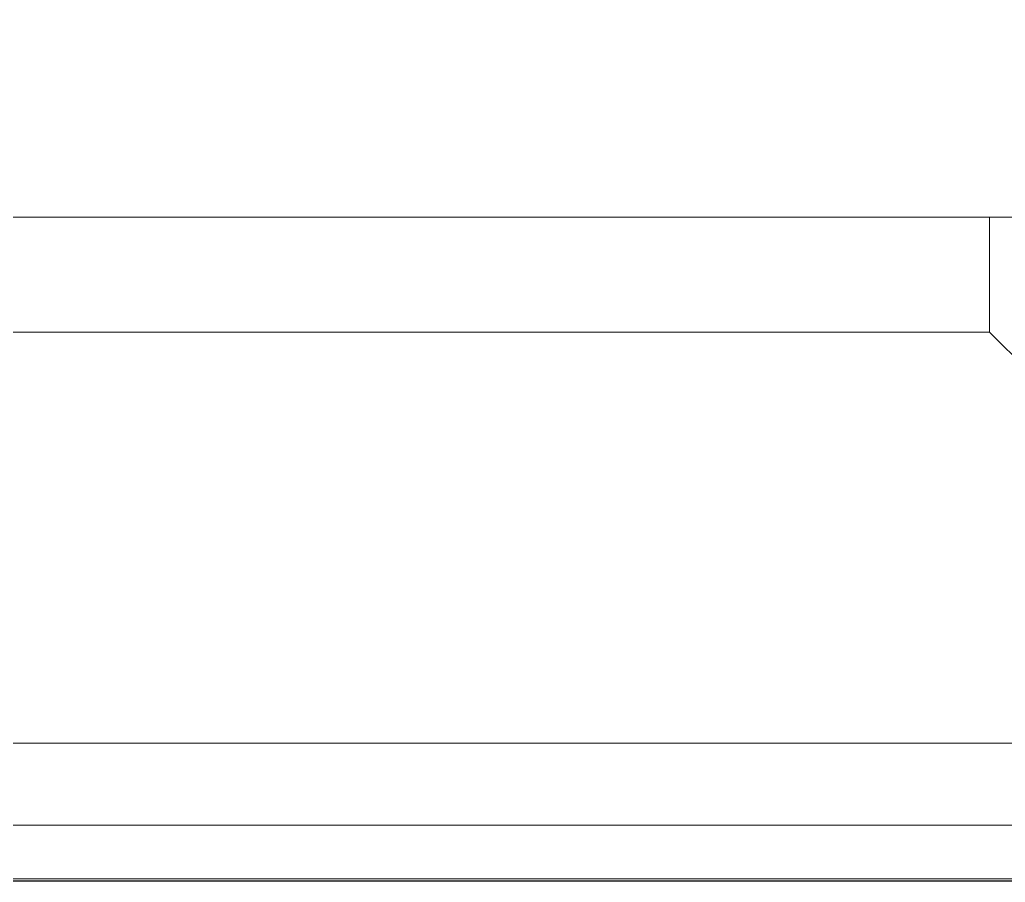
# Model space of a CAD drawing. Header units: metres. Extents: x 1753726 to 1755216, y 5920592 to 5921703.
# Drawn here: x 1755119.48 to 1755125.48, y 5921408.17 to 5921413.42 of the extents above; entities that cross this region are included whole.
import ezdxf

# ---------------------------------------------------------------- set-up
doc = ezdxf.new("R2010")
doc.units = ezdxf.units.M
doc.linetypes.add('HIDDEN2', pattern=[4.7625, 3.175, -1.5875])
for name, color, linetype, lineweight in [('A-DETL-____-MBND', 5, 'HIDDEN2', 9), ('A-WALL-____-OTLN', 2, 'Continuous', 9), ('S-BEAM-____-OTLN', 7, 'Continuous', 9)]:
    doc.layers.add(name, color=color, linetype=linetype, lineweight=lineweight)

# ---------------------------------------------------------------- blocks, each defined once
blk = doc.blocks.new('WALL CHAMFERS - WALL CHAMFERS-4050739-X-ARUP-GL-HERNE_BAY_ALIGNMENT')
at = {"layer": 'A-WALL-____-OTLN'}
for p, q in [((691.3397, 295.7049), (684.5957, 295.7049)), ((684.5957, 295.7049), (690.6957, 295.7049)), ((685.3593, 295.7049), (686.5577, 295.7049)), ((685.3593, 295.7049), (686.5577, 295.7049)), ((686.5577, 295.7049), (687.7562, 295.7049)), ((686.5577, 295.7049), (687.7562, 295.7049)), ((690.6957, 295.7049), (690.6957, 295.0049)), ((684.5957, 295.0049), (690.6957, 295.0049)), ((690.6957, 295.0049), (684.5957, 295.0049)), ((686.5577, 295.0049), (685.3593, 295.0049)), ((686.5577, 295.0049), (685.3593, 295.0049)), ((687.7562, 295.0049), (686.5577, 295.0049)), ((687.7562, 295.0049), (686.5577, 295.0049)), ((690.6957, 295.0049), (691.3957, 294.3049))]:
    blk.add_line(p, q, dxfattribs=at)
blk = doc.blocks.new('308492-ARUP-STPW-MOD-1600_rvt-1-X-ARUP-GL-HERNE_BAY_ALIGNMENT')
at = {"layer": 'A-DETL-____-MBND'}
for p, q in [((1755126.0805, 5921409.0154), (1755118.5805, 5921409.0154)), ((1755118.5805, 5921409.0154), (1755126.0805, 5921409.0154)), ((1755126.0805, 5921408.5154), (1755118.5805, 5921408.5154)), ((1755118.5805, 5921408.5154), (1755126.0805, 5921408.5154))]:
    blk.add_line(p, q, dxfattribs=at)
at = {"layer": 'A-WALL-____-OTLN'}
for p, q in [((1755118.5805, 5921409.0154), (1755126.0805, 5921409.0154)), ((1755126.0805, 5921409.0154), (1755118.5805, 5921409.0154)), ((1755118.5805, 5921409.0154), (1755126.0805, 5921409.0154)), ((1755121.8055, 5921409.0154), (1755122.1055, 5921409.0154)), ((1755121.8055, 5921409.0154), (1755122.1055, 5921409.0154)), ((1755121.8055, 5921409.0154), (1755122.1055, 5921409.0154)), ((1755121.8055, 5921409.0154), (1755122.1055, 5921409.0154)), ((1755121.8055, 5921409.0154), (1755122.1055, 5921409.0154)), ((1755121.8055, 5921409.0154), (1755122.1055, 5921409.0154)), ((1755121.8055, 5921409.0154), (1755122.1055, 5921409.0154)), ((1755121.8055, 5921409.0154), (1755122.1055, 5921409.0154)), ((1755122.5555, 5921409.0154), (1755122.8555, 5921409.0154)), ((1755122.5555, 5921409.0154), (1755122.8555, 5921409.0154)), ((1755122.5555, 5921409.0154), (1755122.8555, 5921409.0154)), ((1755122.5555, 5921409.0154), (1755122.8555, 5921409.0154)), ((1755122.5555, 5921409.0154), (1755122.8555, 5921409.0154)), ((1755122.5555, 5921409.0154), (1755122.8555, 5921409.0154)), ((1755126.0805, 5921408.5154), (1755118.5805, 5921408.5154)), ((1755126.0805, 5921408.5154), (1755118.5805, 5921408.5154)), ((1755118.5805, 5921408.5154), (1755126.0805, 5921408.5154)), ((1755122.1055, 5921408.5154), (1755121.8055, 5921408.5154)), ((1755122.1055, 5921408.5154), (1755121.8055, 5921408.5154)), ((1755122.1055, 5921408.5154), (1755121.8055, 5921408.5154)), ((1755122.1055, 5921408.5154), (1755121.8055, 5921408.5154)), ((1755122.1055, 5921408.5154), (1755121.8055, 5921408.5154)), ((1755122.1055, 5921408.5154), (1755121.8055, 5921408.5154)), ((1755122.1055, 5921408.5154), (1755121.8055, 5921408.5154)), ((1755122.1055, 5921408.5154), (1755121.8055, 5921408.5154)), ((1755122.8555, 5921408.5154), (1755122.5555, 5921408.5154)), ((1755122.8555, 5921408.5154), (1755122.5555, 5921408.5154)), ((1755122.8555, 5921408.5154), (1755122.5555, 5921408.5154)), ((1755122.8555, 5921408.5154), (1755122.5555, 5921408.5154)), ((1755122.8555, 5921408.5154), (1755122.5555, 5921408.5154)), ((1755122.8555, 5921408.5154), (1755122.5555, 5921408.5154))]:
    blk.add_line(p, q, dxfattribs=at)
blk.add_blockref('WALL CHAMFERS - WALL CHAMFERS-4050739-X-ARUP-GL-HERNE_BAY_ALIGNMENT', (1754434.6848, 5921116.5106), dxfattribs=at)
blk = doc.blocks.new('Arup_Beam_Steel Circular Hollow Section_CHS_AU - STRUT 4C-5167315-X-ARUP-GL-HERNE_BAY_ALIGNMENT')
at = {"layer": 'S-BEAM-____-OTLN'}
for p, q in [((-2.4256, 0.2158), (2.4256, 0.2158)), ((-2.4256, -0.2158), (2.4256, -0.2158))]:
    blk.add_line(p, q, dxfattribs=at)
blk = doc.blocks.new('Arup_Beam_Steel Circular Hollow Section_CHS_AU - 4608569-X-ARUP-GL-HERNE_BAY_ALIGNMENT')
at = {"layer": 'S-BEAM-____-OTLN'}
for p, q in [((686.1876, 301.1406), (683.5619, 297.0614)), ((686.1983, 301.1337), (683.5726, 297.0545)), ((686.5719, 300.8933), (686.1876, 301.1406)), ((686.5719, 300.8933), (686.1876, 301.1406)), ((686.1983, 301.1337), (686.5612, 300.9001)), ((686.1983, 301.1337), (686.5612, 300.9001)), ((683.9355, 296.8209), (686.5612, 300.9001)), ((683.9462, 296.814), (686.5719, 300.8933)), ((683.5619, 297.0614), (683.9462, 296.814)), ((683.5619, 297.0614), (683.9462, 296.814)), ((683.9355, 296.8209), (683.5726, 297.0545)), ((683.9355, 296.8209), (683.5726, 297.0545))]:
    blk.add_line(p, q, dxfattribs=at)
blk = doc.blocks.new('Arup_Beam_Steel Circular Hollow Section_CHS_AU - STRUT 5A-5168547-X-ARUP-GL-HERNE_BAY_ALIGNMENT')
at = {"layer": 'S-BEAM-____-OTLN'}
for p, q in [((-4.1, 0.2413), (4.1, 0.2413)), ((-4.1, -0.2413), (4.1, -0.2413))]:
    blk.add_line(p, q, dxfattribs=at)
blk = doc.blocks.new('Arup_Beam_Steel Circular Hollow Section_CHS_AU - 4747223-X-ARUP-GL-HERNE_BAY_ALIGNMENT')
at = {"layer": 'S-BEAM-____-OTLN'}
for p, q in [((691.7457, 291.6788), (683.5457, 291.6788)), ((683.5457, 291.6788), (683.5457, 291.1708)), ((683.5457, 291.6788), (683.5457, 291.1708)), ((691.7457, 291.6661), (683.5457, 291.6661)), ((683.5457, 291.1835), (683.5457, 291.6661)), ((683.5457, 291.1835), (683.5457, 291.6661)), ((691.7457, 291.1708), (691.7457, 291.6788)), ((691.7457, 291.1708), (691.7457, 291.6788)), ((691.7457, 291.6661), (691.7457, 291.1835)), ((691.7457, 291.6661), (691.7457, 291.1835)), ((683.5457, 291.1835), (691.7457, 291.1835)), ((683.5457, 291.1708), (691.7457, 291.1708))]:
    blk.add_line(p, q, dxfattribs=at)
blk = doc.blocks.new('308492-ARUP-STTW-MOD-0100_rvt-1-X-ARUP-GL-HERNE_BAY_ALIGNMENT')
at = {"layer": 'S-BEAM-____-OTLN'}
for name, p in [('Arup_Beam_Steel Circular Hollow Section_CHS_AU - 4608569-X-ARUP-GL-HERNE_BAY_ALIGNMENT', (1754434.6848, 5921116.5106)), ('Arup_Beam_Steel Circular Hollow Section_CHS_AU - 4747223-X-ARUP-GL-HERNE_BAY_ALIGNMENT', (1754434.6848, 5921116.5106)), ('Arup_Beam_Steel Circular Hollow Section_CHS_AU - STRUT 5A-5168547-X-ARUP-GL-HERNE_BAY_ALIGNMENT', (1755122.3305, 5921407.9353))]:
    blk.add_blockref(name, p, dxfattribs=at)
at = {"layer": 'S-BEAM-____-OTLN', "rotation": 237.2314856970619}
blk.add_blockref('Arup_Beam_Steel Circular Hollow Section_CHS_AU - STRUT 4C-5167315-X-ARUP-GL-HERNE_BAY_ALIGNMENT', (1755119.7517, 5921415.4879), dxfattribs=at)

msp = doc.modelspace()

# ---------------------------------------------------------------- block references
for name in ['308492-ARUP-STPW-MOD-1600_rvt-1-X-ARUP-GL-HERNE_BAY_ALIGNMENT', '308492-ARUP-STTW-MOD-0100_rvt-1-X-ARUP-GL-HERNE_BAY_ALIGNMENT']:
    msp.add_blockref(name, (0, 0))

doc.saveas('drawing.dxf')
